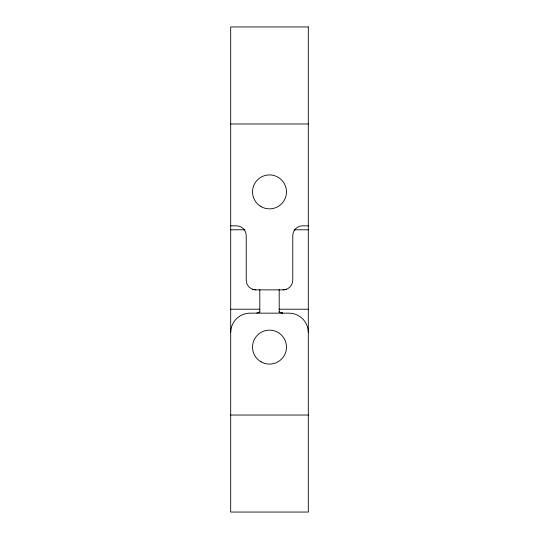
<?xml version="1.0" encoding="UTF-8"?>
<svg xmlns="http://www.w3.org/2000/svg" width="539" height="539" viewBox="0 0 539 539"><rect width="100%" height="100%" fill="white"/><g stroke="black" fill="none" stroke-linecap="round" stroke-linejoin="round"><path stroke-width="0.81" d="M286.364 289.302L283.083 289.874L255.917 289.874L252.636 289.302M230.692 123.97L308.308 123.97M230.692 225.841L236.513 225.841A9.702 9.702 0 0 1 246.215 235.543L246.215 280.172A9.702 9.702 0 0 0 255.917 289.874M308.308 225.841L302.487 225.841A9.702 9.702 0 0 0 292.785 235.543L292.785 280.172A9.702 9.702 0 0 1 283.083 289.874M230.692 229.796L244.827 229.796M294.173 229.796L308.308 229.796M230.692 309.204L259.798 309.204M279.202 309.204L308.308 309.204M230.692 415.03L308.308 415.03M279.202 312.054L282.497 313.132L279.202 312.054A36.383 36.383 0 0 1 282.193 313.018M279.202 289.483L279.202 312.216M259.798 289.483L259.798 312.216M230.692 332.563A19.404 19.404 0 0 1 250.096 313.159L288.904 313.159A19.404 19.404 0 0 1 308.308 332.563M256.807 313.018A36.383 36.383 0 0 1 259.798 312.054M308.308 26.95L230.692 26.95L230.692 512.05L308.308 512.05L308.308 26.95M261.011 361.817A16.978 16.978 0 0 0 286.478 347.116A16.978 16.978 0 0 0 261.011 332.415A16.978 16.978 0 0 0 261.011 361.817M261.011 206.585A16.978 16.978 0 0 0 286.478 191.884A16.978 16.978 0 0 0 261.011 177.183A16.978 16.978 0 0 0 261.011 206.585"/></g></svg>
